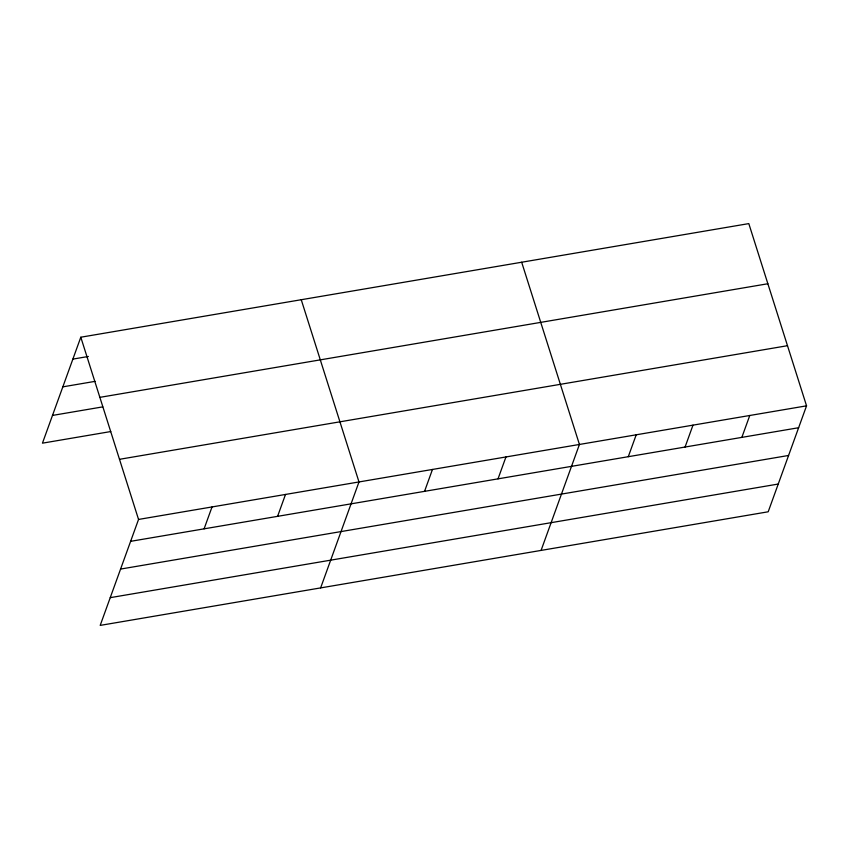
<?xml version="1.0" encoding="UTF-8"?>
<svg xmlns="http://www.w3.org/2000/svg" width="849" height="849" viewBox="0 0 849 849"><rect width="100%" height="100%" fill="white"/><g stroke="black" fill="none" stroke-linecap="round" stroke-linejoin="round"><path stroke-width="1.27" d="M80.804 337.212L138.546 519.439L100.193 625.395L768.196 511.788L806.55 405.833L748.807 223.605L80.804 337.212L42.45 443.167L110.773 431.547M204.1 528.842L212.027 506.949M277.581 516.341L285.508 494.447M320.635 587.901L358.989 481.956L301.246 299.718M424.542 491.348L432.47 469.455M498.023 478.857L505.951 456.964M541.078 550.417L579.432 444.462L521.679 262.235M628.281 456.698L636.209 434.805M685.069 447.041L692.986 425.147M741.846 437.384L749.773 415.49M72.876 359.106L88.349 356.474M62.837 386.847L95.067 381.36M99.864 397.353L767.857 283.746M52.489 415.426L102.771 406.873M119.497 459.309L787.49 345.702M138.546 519.439L806.55 405.833M130.629 541.333L798.622 427.726M120.579 569.074L788.583 455.467M110.243 597.654L778.236 484.047"/></g></svg>
